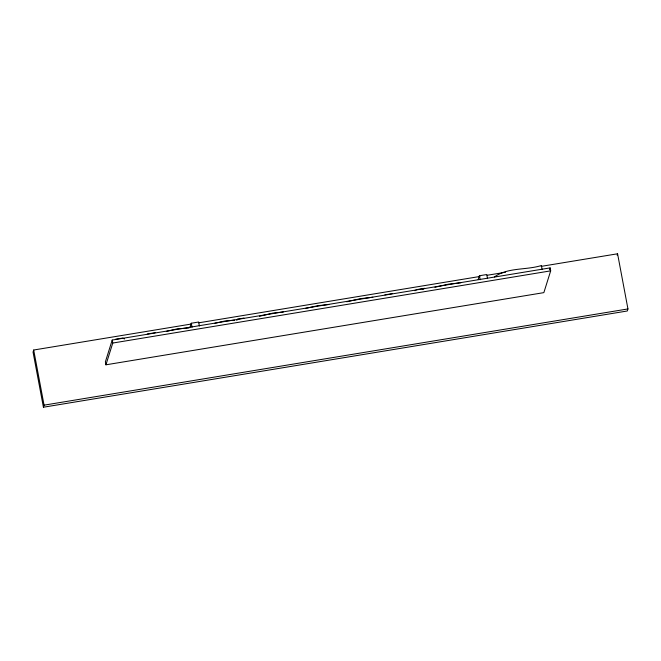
<?xml version="1.0" encoding="UTF-8"?>
<svg xmlns="http://www.w3.org/2000/svg" width="661" height="661" viewBox="0 0 661 661"><rect width="100%" height="100%" fill="white"/><g stroke="black" fill="none" stroke-linecap="round" stroke-linejoin="round"><path stroke-width="0.99" d="M191.64 323.981L33.694 350.016L33.05 352.065L43.419 407.217L627.306 310.984L627.95 308.935L617.581 253.783L541.152 266.375M43.419 407.217L44.064 405.16L33.694 350.016M112.205 340.06L105.388 361.823L105.942 364.806L543.854 292.633L550.679 270.861L550.117 267.887L112.205 340.06L112.767 343.042L105.942 364.806M190.087 327.104L191.293 323.237L198.639 322.023L199.382 325.997M236.853 320.453L237.249 319.18L243.934 318.081M478.2 279.603L479.415 275.744L486.752 274.538L487.504 278.512M549.522 269.779L550.117 267.887M617.151 255.154L617.581 253.783M494.502 276.959C507.483 267.251 526.503 270.266 541.376 265.532L542.119 269.514M414.992 290.716L416.653 289.617L424.56 288.312L422.866 289.394M346.686 301.788L360.385 298.681L372.821 297.252M434.921 287.246L448.621 284.139L461.048 282.71M259.476 316.288L272.886 313.099L283.371 311.951M166.332 331.434L177.231 328.864L188.93 328.021M305.473 308.414L317.999 305.663L328.806 304.531M214.759 323.287L224.748 321.031L234.531 320.213M198.771 322.808L480.01 276.455M487.149 275.273L505.491 272.258M115.485 339.25L122.822 338.044L124.483 338.969M147.263 334.012L155.17 332.706M384.876 294.856L392.213 293.641M112.767 343.042L550.679 270.861M44.064 405.16L627.95 308.935M479.415 275.744L480.159 279.727M191.293 323.237L192.045 327.212"/></g></svg>
